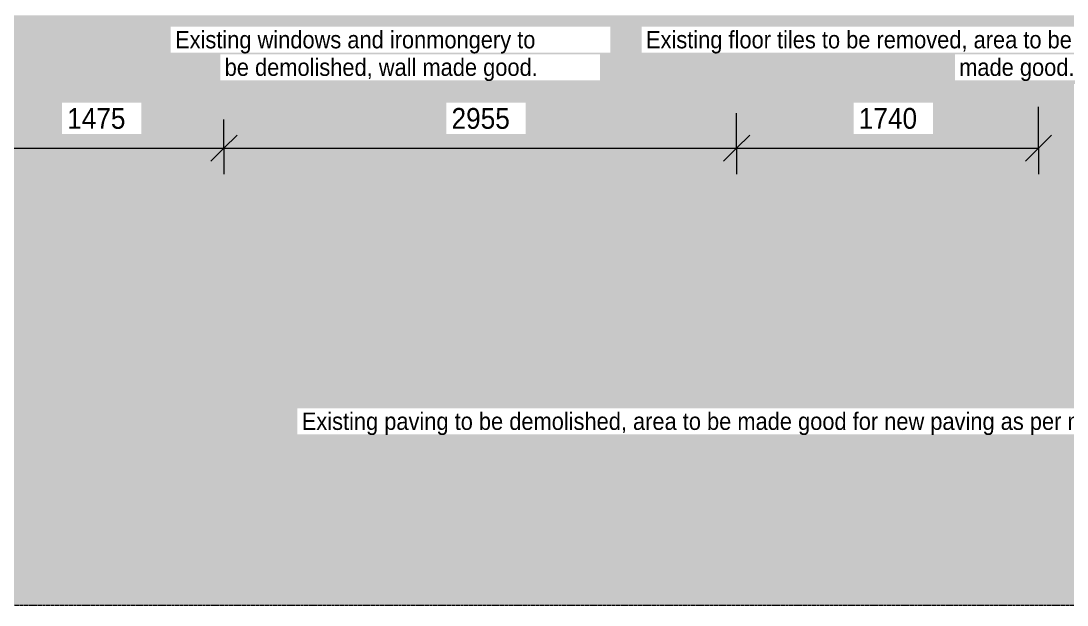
# Model space of a CAD drawing. Header units: millimetres. Extents: x -44638 to 64413, y -26305 to 6660.
# Drawn here: x -15828 to -9803, y -11203 to -7836 of the extents above; entities that cross this region are included whole.
import ezdxf

# ---------------------------------------------------------------- set-up
doc = ezdxf.new("R2010")
doc.units = ezdxf.units.MM
doc.linetypes.add('Demolished', pattern=[7.14375, 4.7625, -2.38125])
for name, color, linetype, lineweight in [('A-ANNO-DIMS', 211, 'Continuous', 5), ('A-ANNO-DIMS-100', 211, 'Continuous', 5), ('A-FLOR', 192, 'Continuous', 9), ('A-FLOR-PATT', 8, 'Continuous', 9), ('G-ANNO-TEXT', 231, 'Continuous', 5)]:
    doc.layers.add(name, color=color, linetype=linetype, lineweight=lineweight)
doc.styles.add('Arial_1', font='arial.ttf', dxfattribs={"width": 0.9, "height": 100})
doc.styles.add('Arial_2', font='arial.ttf', dxfattribs={"width": 0.9, "height": 120})
doc.dimstyles.new('SVA_-_1_2mm_Arial', dxfattribs={"dimscale": 304.8, "dimtxt": 122.431128, "dimasz": 0.492126, "dimexe": 0.492126, "dimexo": 0.0625, "dimgap": 0.246063, "dimtad": 1, "dimdec": 0, "dimrnd": 5, "dimzin": 0, "dimdsep": 46, "dimtxsty": 'Arial_2', "dimblk1": 'OBLIQUE', "dimblk2": 'OBLIQUE', "dimsah": 1, "dimcen": 0.09, "dimdle": 0.492126, "dimazin": 0, "dimtfac": 1, "dimtdec": 4, "dimtix": 1, "dimtmove": 0, "dimatfit": 3, "dimfxl": 1.968504, "dimfxlon": 1, "dimtvp": 1, "dimtfill": 1, "dimtolj": 1, "dimtzin": 0, "dimarcsym": 2})

# ---------------------------------------------------------------- blocks, each defined once
blk = doc.blocks.new('DIMBLOCK37-DEMOLITION - EXISTING GROUND STOREY PLAN')
at = {"layer": 'A-ANNO-DIMS-100'}
for p, q in [((-16133.6, -8568.4), (-16133.6, -8403.2)), ((-14658.6, -8568.4), (-14658.6, -8403.2)), ((-16133.6, -8568.4), (-14658.6, -8568.4)), ((-16133.6, -8568.4), (-16133.6, -8718.4)), ((-14658.6, -8568.4), (-14658.6, -8718.4))]:
    blk.add_line(p, q, dxfattribs=at)
at = {"layer": 'A-ANNO-DIMS-100', "lineweight": 25}
for p, q in [((-16133.6, -8568.4), (-16058.6, -8493.4)), ((-14658.6, -8568.4), (-14583.6, -8493.4)), ((-16133.6, -8568.4), (-16208.6, -8643.4)), ((-14658.6, -8568.4), (-14733.6, -8643.4))]:
    blk.add_line(p, q, dxfattribs=at)
at = {"layer": 'A-ANNO-DIMS-100', "color": 0, "insert": (-15561.8, -8337.6), "char_height": 120, "width": 397.807, "attachment_point": 1, "line_spacing_factor": 0.941778, "style": 'Arial_2', "bg_fill": 3, "box_fill_scale": 1.25, "bg_fill_color": 256, "bg_fill_true_color": 13158600, "bg_fill_transparency": 0}
blk.add_mtext('1475', dxfattribs=at)
blk = doc.blocks.new('_Oblique')
at = {"color": 0, "linetype": 'ByBlock', "lineweight": -2}
blk.add_line((-0.5, -0.5), (0.5, 0.5), dxfattribs=at)
blk = doc.blocks.new('DIMBLOCK38-DEMOLITION - EXISTING GROUND STOREY PLAN')
at = {"layer": 'A-ANNO-DIMS-100'}
for p, q in [((-11706.1, -8568.4), (-11706.1, -8366.6)), ((-14658.6, -8568.4), (-14658.6, -8403.2)), ((-14658.6, -8568.4), (-11706.1, -8568.4)), ((-14658.6, -8568.4), (-14658.6, -8718.4)), ((-11706.1, -8568.4), (-11706.1, -8718.4))]:
    blk.add_line(p, q, dxfattribs=at)
at = {"layer": 'A-ANNO-DIMS-100', "lineweight": 25}
for p, q in [((-14658.6, -8568.4), (-14583.6, -8493.4)), ((-11706.1, -8568.4), (-11631.1, -8493.4)), ((-14658.6, -8568.4), (-14733.6, -8643.4)), ((-11706.1, -8568.4), (-11781.1, -8643.4))]:
    blk.add_line(p, q, dxfattribs=at)
at = {"layer": 'A-ANNO-DIMS-100', "color": 0, "insert": (-13348.1, -8337.6), "char_height": 120, "width": 397.807, "attachment_point": 1, "line_spacing_factor": 0.941778, "style": 'Arial_2', "bg_fill": 3, "box_fill_scale": 1.25, "bg_fill_color": 256, "bg_fill_true_color": 13158600, "bg_fill_transparency": 0}
blk.add_mtext('2955', dxfattribs=at)
blk = doc.blocks.new('DIMBLOCK39-DEMOLITION - EXISTING GROUND STOREY PLAN')
at = {"layer": 'A-ANNO-DIMS-100'}
for p, q in [((-11706.1, -8568.4), (-11706.1, -8366.6)), ((-9967.6, -8568.4), (-9967.6, -8330.3)), ((-11706.1, -8568.4), (-9967.6, -8568.4)), ((-11706.1, -8568.4), (-11706.1, -8718.4)), ((-9967.6, -8568.4), (-9967.6, -8718.4))]:
    blk.add_line(p, q, dxfattribs=at)
at = {"layer": 'A-ANNO-DIMS-100', "lineweight": 25}
for p, q in [((-11706.1, -8568.4), (-11631.1, -8493.4)), ((-9967.6, -8568.4), (-9892.6, -8493.4)), ((-11706.1, -8568.4), (-11781.1, -8643.4)), ((-9967.6, -8568.4), (-10042.6, -8643.4))]:
    blk.add_line(p, q, dxfattribs=at)
at = {"layer": 'A-ANNO-DIMS-100', "color": 0, "insert": (-11002.6, -8337.6), "char_height": 120, "width": 397.807, "attachment_point": 1, "line_spacing_factor": 0.941778, "style": 'Arial_2', "bg_fill": 3, "box_fill_scale": 1.25, "bg_fill_color": 256, "bg_fill_true_color": 13158600, "bg_fill_transparency": 0}
blk.add_mtext('1740', dxfattribs=at)

msp = doc.modelspace()

# ---------------------------------------------------------------- hatches: boundary and pattern name
at = {"layer": 'A-FLOR-PATT', "linetype": 'Demolished', "lineweight": 5}
h = msp.add_hatch(dxfattribs=at)
h.set_pattern_fill('FP_49', color=53, style=0, pattern_type=2)
h.set_pattern_definition([(225, (11927.06, 9502.67), (1e-14, -141.42136), [300, -100]), (315, (11856.35, 9431.96), (0, -141.42136), [300, -100])])
h.paths.add_polyline_path([(-4281.7, -11202.7), (6152.4, -11202.7), (6152.4, -7802.7), (-26902.6, -7802.7), (-26902.6, -8222.2), (-28326.6, -8222.2), (-28326.6, -7802.7), (-30006.6, -7802.7), (-30006.6, -11202.7), (-17734.2, -11202.7)])
h.paths.add_polyline_path([(-28064.6, -7960.2), (-27164.6, -7960.2), (-27164.6, -7802.7), (-28064.6, -7802.7)])

# ---------------------------------------------------------------- linework, layer by layer
at = {"layer": 'A-FLOR', "color": 254, "linetype": 'Demolished', "lineweight": 5}
msp.add_line((-30006.6, -11202.7), (6152.4, -11202.7), dxfattribs=at)

# ---------------------------------------------------------------- next in the draw order: texts
at = {"layer": 'G-ANNO-TEXT', "color": 7, "char_height": 100, "attachment_point": 1, "style": 'Arial_1', "bg_fill": 3, "box_fill_scale": 1.25, "bg_fill_color": 256, "bg_fill_true_color": 13158600, "bg_fill_transparency": 0}
for s, insert, width in [('Existing windows and ironmongery to ', (-14940.4, -7893.9), 2482.024), ('Existing floor tiles to be removed, area to be ', (-12228.2, -7893.9), 2972.657), ('Existing paving to be demolished, area to be made good for new paving as per new proposed plan.', (-14210.8, -10093.1), 6601.897)]:
    msp.add_mtext(s, dxfattribs=dict(at, insert=insert, width=width))

# ---------------------------------------------------------------- next in the draw order: dimensions: what is measured, and where the dimension line sits
at = {"layer": 'A-ANNO-DIMS'}
dim = msp.add_linear_dim(base=(-14658.6, -8568.4), p1=(-16133.6, -8403.2), p2=(-14658.6, -8403.2), dimstyle='SVA_-_1_2mm_Arial', override={"dimpost": '<>', "dimfxl": 1475}, dxfattribs=at)
dim.commit()
dim.dimension.update_dxf_attribs({"geometry": 'DIMBLOCK37-DEMOLITION - EXISTING GROUND STOREY PLAN', "text_midpoint": (-15396.1, -8432.1)})

# ---------------------------------------------------------------- next in the draw order: texts
at = {"layer": 'G-ANNO-TEXT', "color": 7, "char_height": 100, "attachment_point": 1, "style": 'Arial_1', "bg_fill": 3, "box_fill_scale": 1.25, "bg_fill_color": 256, "bg_fill_true_color": 13158600, "bg_fill_transparency": 0}
for s, insert, width in [('be demolished, wall made good.', (-14654.6, -8052.6), 2135.695), ('made good. ', (-10424.4, -8052.6), 786.455)]:
    msp.add_mtext(s, dxfattribs=dict(at, insert=insert, width=width))

# ---------------------------------------------------------------- next in the draw order: dimensions: what is measured, and where the dimension line sits
at = {"layer": 'A-ANNO-DIMS'}
dim = msp.add_linear_dim(base=(-11706.0623544, -8568.4148788), p1=(-14658.5623544, -8403.2144287), p2=(-11706.0623544, -8366.5724189), dimstyle='SVA_-_1_2mm_Arial', override={"dimpost": '<>', "dimfxl": 2952.727364}, dxfattribs=at)
dim.commit()
dim.dimension.update_dxf_attribs({"geometry": 'DIMBLOCK38-DEMOLITION - EXISTING GROUND STOREY PLAN', "text_midpoint": (-13182.3123544, -8432.1461199)})

# ---------------------------------------------------------------- next in the draw order: dimensions: what is measured, and where the dimension line sits
dim = msp.add_linear_dim(base=(-9967.5623544, -8568.4148788), p1=(-11706.0623544, -8366.5724189), p2=(-9967.5623544, -8330.340342), dimstyle='SVA_-_1_2mm_Arial', override={"dimpost": '<>', "dimfxl": 1738.877515}, dxfattribs=at)
dim.commit()
dim.dimension.update_dxf_attribs({"geometry": 'DIMBLOCK39-DEMOLITION - EXISTING GROUND STOREY PLAN', "text_midpoint": (-10836.8123544, -8432.1461199)})

doc.saveas('drawing.dxf')
